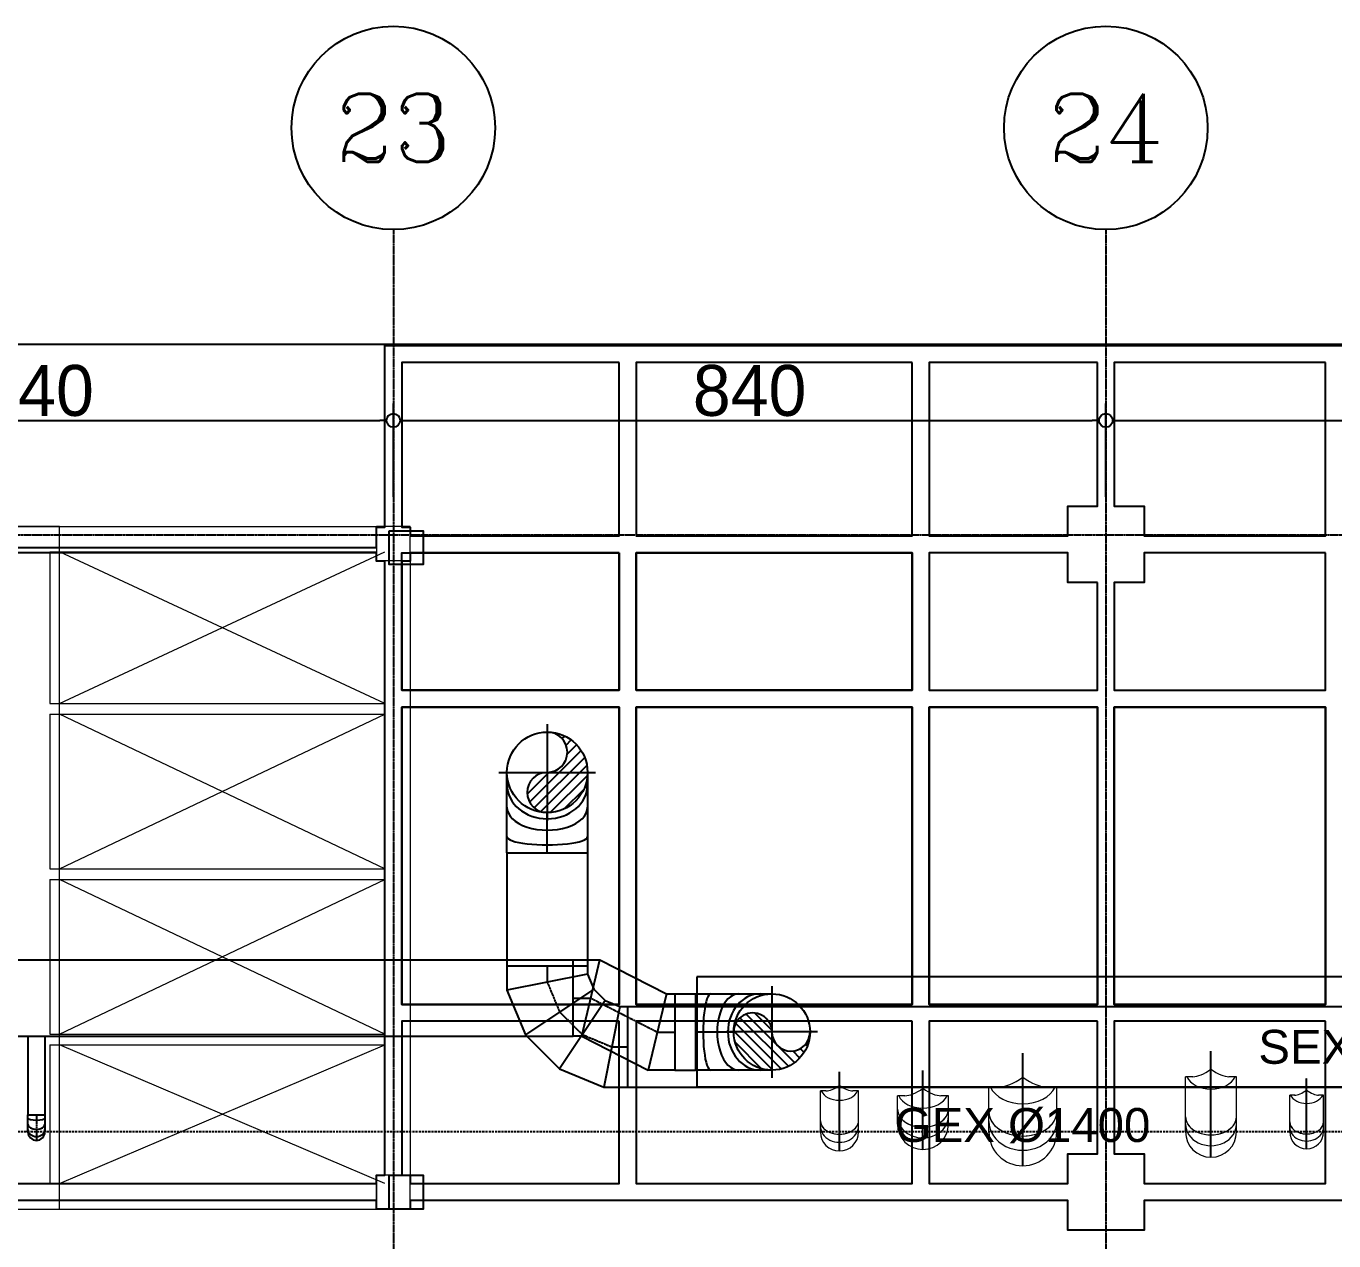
# Model space of a CAD drawing. Extents: x -3450 to 27857, y -1288 to 11880.
# Drawn here: x 18887 to 20429, y 9092 to 10525 of the extents above; entities that cross this region are included whole.
import ezdxf
from ezdxf.enums import TextEntityAlignment as Align

# ---------------------------------------------------------------- set-up
doc = ezdxf.new("R2010")
doc.units = 0
for name, pattern in [('188K-SM-03-F20-MECH-EQ-Y2257103$0$CENTER', [2, 1.25, -0.25, 0.25, -0.25]), ('188K-SM-03-F20-MECH-EQ-Y2257103$0$CENTER2', [1.125, 0.75, -0.125, 0.125, -0.125]), ('188K-SM-03-F20-MECH-EQ-Y2257103$0$HIDDEN', [0.375, 0.25, -0.125]), ('X-S-FAB-L20$0$COL-CEN-LIN', [3.25, 2.5, -0.25, 0.25, -0.25])]:
    doc.linetypes.add(name, pattern=pattern)
for name, color, linetype in [('188K-SM-03-F20-MECH-EQ-Y2257103$0$0-Block Center-Line', 1, '188K-SM-03-F20-MECH-EQ-Y2257103$0$CENTER'), ('188K-SM-03-F20-MECH-EQ-Y2257103$0$0-CF-AAS-CVD', 140, 'Continuous'), ('188K-SM-03-F20-MECH-EQ-Y2257103$0$0-CF-AAS-GEX', 5, 'Continuous'), ('188K-SM-03-F20-MECH-EQ-Y2257103$0$0-CF-AAS-SEX', 3, 'Continuous'), ('188K-SM-03-F20-MECH-EQ-Y2257103$0$Block Center-Line', 1, '188K-SM-03-F20-MECH-EQ-Y2257103$0$CENTER2'), ('X-S-FAB-L20$0$0-MC', 8, 'Continuous'), ('X-S-FAB-L20$0$0-NC', 8, 'Continuous'), ('X-S-FAB-L20$0$1_l20平面圖_1_A-OBJE-2D', 8, 'Continuous'), ('X-S-FAB-L20$0$1_l20平面圖_1_S-BEAM-SHOW', 8, 'Continuous'), ('X-S-FAB-L20$0$1_l20平面圖_1_S-COL', 8, 'Continuous'), ('X-S-FAB-L20$0$1_l20平面圖_1_S-SLAB-SHOW', 8, 'Continuous'), ('X-S-FAB-L20$0$A-BLOCK', 8, 'Continuous'), ('X-S-FAB-L20$0$BLOCK', 8, 'Continuous'), ('X-S-FAB-L20$0$CCL', 8, 'X-S-FAB-L20$0$COL-CEN-LIN'), ('X-S-FAB-L20$0$COL-S', 8, 'Continuous'), ('X-S-FAB-L20$0$DIM', 8, 'Continuous'), ('X-S-FAB-L20$0$Steel Frame-188K', 8, 'Continuous')]:
    doc.layers.add(name, color=color, linetype=linetype)
doc.styles.add('188K-SM-03-F20-MECH-EQ-Y2257103$0$Standard', font='arial.ttf')
doc.styles.add('X-S-FAB-L20$0$COL-NUM', font='romanc')
doc.styles.add('X-S-FAB-L20$0$DIM', font='', dxfattribs={"width": 0.8})
doc.styles.add('X-S-FAB-L20$0$Gen-Text', font='c2.shx', dxfattribs={"bigfont": 'chinese.shx'})
doc.styles.get('X-S-FAB-L20$0$DIM').set_extended_font_data('MingLiU')
doc.dimstyles.new('X-S-FAB-L20$0$CIRL', dxfattribs={"dimtxt": 50, "dimasz": 25, "dimexe": 16, "dimexo": 0, "dimgap": 6, "dimtad": 1, "dimdsep": 46, "dimtxsty": 'X-S-FAB-L20$0$DIM', "dimblk": 'X-S-FAB-L20$0$_DotBlank', "dimcen": 10, "dimdle": 8, "dimclrd": 256, "dimclre": 256, "dimclrt": 6, "dimadec": 0, "dimazin": 0, "dimtfac": 1, "dimtix": 1, "dimtmove": 2, "dimatfit": 0, "dimldrblk": 'X-S-FAB-L20$0$ARROW', "dimfxl": 1, "dimtolj": 1, "dimarcsym": 0})

# ---------------------------------------------------------------- blocks, each defined once
blk = doc.blocks.new('X-S-FAB-L20$0$cn-y')
at = {"layer": 'X-S-FAB-L20$0$0-MC'}
blk.add_circle((-50, 0), 50, dxfattribs=at)
at = {"layer": 'X-S-FAB-L20$0$0-NC', "style": 'X-S-FAB-L20$0$COL-NUM'}
blk.add_attdef('GRID-Y', text='', height=50, dxfattribs=at).set_placement((-50, 0), align=Align.MIDDLE_CENTER)
blk = doc.blocks.new('X-S-FAB-L20$0$_DotBlank')
at = {"color": 0, "linetype": 'ByBlock', "lineweight": -2}
blk.add_line((-0.5, 0), (-1, 0), dxfattribs=at)
blk.add_circle((0, 0), 0.5, dxfattribs=at)
blk = doc.blocks.new('*D97')
at = {"layer": 'DefPoints', "color": 0, "transparency": 16777216}
for p in [(0, 10870), (-26160, 10780), (0, 10780)]:
    blk.add_point(p, dxfattribs=at)
at = {"layer": 'X-S-FAB-L20$0$DIM', "lineweight": -2, "transparency": 16777216}
for p, q in [((-26160, 10780), (-26160, 10890)), ((0, 10780), (0, 10890)), ((-26144, 10870), (-16, 10870))]:
    blk.add_line(p, q, dxfattribs=at)
at = {"layer": 'X-S-FAB-L20$0$DIM', "lineweight": -2, "transparency": 16777216, "xscale": 16, "yscale": 16, "zscale": 16, "rotation": 180}
blk.add_blockref('X-S-FAB-L20$0$_DotBlank', (-26160, 10870), dxfattribs=at)
at = {"layer": 'X-S-FAB-L20$0$DIM', "lineweight": -2, "transparency": 16777216, "xscale": 16, "yscale": 16, "zscale": 16}
blk.add_blockref('X-S-FAB-L20$0$_DotBlank', (0, 10870), dxfattribs=at)
at = {"layer": 'X-S-FAB-L20$0$DIM', "color": 6, "transparency": 16777216, "insert": (-13080, 10905), "char_height": 2.5, "attachment_point": 5, "style": 'X-S-FAB-L20$0$Gen-Text'}
blk.add_mtext('\\A1;{\\H24x;26160}', dxfattribs=at)
blk = doc.blocks.new('X-S-FAB-L20$0$ARROW')
at = {"color": 3}
blk.add_solid([(0, 0), (-2.4, -0.4), (-2.4, 0.4)], dxfattribs=at)
blk = doc.blocks.new('*D119')
at = {"layer": 'DefPoints', "color": 0, "transparency": 16777216}
for p in [(-6840, 10780), (-7680, 10690), (-6840, 10690)]:
    blk.add_point(p, dxfattribs=at)
at = {"layer": 'X-S-FAB-L20$0$DIM', "lineweight": -2, "transparency": 16777216}
for p, q in [((-7680, 10690), (-7680, 10800)), ((-6840, 10690), (-6840, 10800)), ((-7664, 10780), (-6856, 10780))]:
    blk.add_line(p, q, dxfattribs=at)
at = {"layer": 'X-S-FAB-L20$0$DIM', "lineweight": -2, "transparency": 16777216, "xscale": 16, "yscale": 16, "zscale": 16, "rotation": 180}
blk.add_blockref('X-S-FAB-L20$0$_DotBlank', (-7680, 10780), dxfattribs=at)
at = {"layer": 'X-S-FAB-L20$0$DIM', "lineweight": -2, "transparency": 16777216, "xscale": 16, "yscale": 16, "zscale": 16}
blk.add_blockref('X-S-FAB-L20$0$_DotBlank', (-6840, 10780), dxfattribs=at)
at = {"layer": 'X-S-FAB-L20$0$DIM', "color": 6, "transparency": 16777216, "insert": (-7260, 10815), "char_height": 2.5, "attachment_point": 5, "style": 'X-S-FAB-L20$0$Gen-Text'}
blk.add_mtext('\\A1;{\\H24x;840}', dxfattribs=at)
blk = doc.blocks.new('*D120')
at = {"layer": 'DefPoints', "color": 0, "transparency": 16777216}
for p in [(-6000, 10780), (-6840, 10690), (-6000, 10690)]:
    blk.add_point(p, dxfattribs=at)
at = {"layer": 'X-S-FAB-L20$0$DIM', "lineweight": -2, "transparency": 16777216}
for p, q in [((-6840, 10690), (-6840, 10800)), ((-6000, 10690), (-6000, 10800)), ((-6824, 10780), (-6016, 10780))]:
    blk.add_line(p, q, dxfattribs=at)
at = {"layer": 'X-S-FAB-L20$0$DIM', "lineweight": -2, "transparency": 16777216, "xscale": 16, "yscale": 16, "zscale": 16, "rotation": 180}
blk.add_blockref('X-S-FAB-L20$0$_DotBlank', (-6840, 10780), dxfattribs=at)
at = {"layer": 'X-S-FAB-L20$0$DIM', "lineweight": -2, "transparency": 16777216, "xscale": 16, "yscale": 16, "zscale": 16}
blk.add_blockref('X-S-FAB-L20$0$_DotBlank', (-6000, 10780), dxfattribs=at)
at = {"layer": 'X-S-FAB-L20$0$DIM', "color": 6, "transparency": 16777216, "insert": (-6420, 10815), "char_height": 2.5, "attachment_point": 5, "style": 'X-S-FAB-L20$0$Gen-Text'}
blk.add_mtext('\\A1;{\\H24x;840}', dxfattribs=at)
blk = doc.blocks.new('*D121')
at = {"layer": 'DefPoints', "color": 0, "transparency": 16777216}
for p in [(-5160, 10780), (-6000, 10690), (-5160, 10690)]:
    blk.add_point(p, dxfattribs=at)
at = {"layer": 'X-S-FAB-L20$0$DIM', "lineweight": -2, "transparency": 16777216}
for p, q in [((-6000, 10690), (-6000, 10800)), ((-5160, 10690), (-5160, 10800)), ((-5984, 10780), (-5176, 10780))]:
    blk.add_line(p, q, dxfattribs=at)
at = {"layer": 'X-S-FAB-L20$0$DIM', "lineweight": -2, "transparency": 16777216, "xscale": 16, "yscale": 16, "zscale": 16, "rotation": 180}
blk.add_blockref('X-S-FAB-L20$0$_DotBlank', (-6000, 10780), dxfattribs=at)
at = {"layer": 'X-S-FAB-L20$0$DIM', "lineweight": -2, "transparency": 16777216, "xscale": 16, "yscale": 16, "zscale": 16}
blk.add_blockref('X-S-FAB-L20$0$_DotBlank', (-5160, 10780), dxfattribs=at)
at = {"layer": 'X-S-FAB-L20$0$DIM', "color": 6, "transparency": 16777216, "insert": (-5580, 10815), "char_height": 2.5, "attachment_point": 5, "style": 'X-S-FAB-L20$0$Gen-Text'}
blk.add_mtext('\\A1;{\\H24x;840}', dxfattribs=at)
blk = doc.blocks.new('X-S-FAB-L20$0$鋼棚_AAS')
at = {"layer": 'X-S-FAB-L20$0$Steel Frame-188K'}
for points in [[(15905, 882.2), (16705, 882.2), (16705, 905.9), (16715, 905.9), (16715, 1120.3), (16735, 1120.3), (21755, 1120.3)], [(20040, 111.9), (19290, 111.9), (19290, 76.9), (19200, 76.9), (19200, 111.9), (18450, 111.9), (18450, 76.9), (18360, 76.9), (18360, 111.9), (17610, 111.9), (17610, 76.9), (17520, 76.9), (17520, 111.9), (16745, 111.9), (16745, 101.9), (16705, 101.9), (16705, 111.9), (15905, 111.9)]]:
    blk.add_lwpolyline(points, dxfattribs=at)
for points in [[(16991.2, 1100.3), (16735, 1100.3), (16735, 905.9), (16745, 905.9), (16745, 895.9), (16991.2, 895.9)], [(17336.7, 1100.3), (17011.2, 1100.3), (17011.2, 895.9), (17336.7, 895.9)], [(17555, 1100.3), (17356.7, 1100.3), (17356.7, 895.9), (17520, 895.9), (17520, 930.9), (17555, 930.9)], [(17823.8, 1100.3), (17575, 1100.3), (17575, 930.9), (17610, 930.9), (17610, 895.9), (17823.8, 895.9)], [(16715, 865.9), (16705, 865.9), (16705, 875.9), (15905, 875.9), (15905, 865.9), (15895, 865.9), (15895, 141.9), (15905, 141.9), (15905, 131.9), (16705, 131.9), (16705, 141.9), (16715, 141.9)], [(16991.2, 875.9), (16745, 875.9), (16745, 865.9), (16735, 865.9), (16735, 713.8), (16991.2, 713.8)], [(16991.2, 875.9), (16991.2, 713.8), (16735, 713.8), (16735, 875.9)], [(17336.7, 875.9), (17011.2, 875.9), (17011.2, 713.8), (17336.7, 713.8)], [(17011.2, 875.9), (17336.7, 875.9), (17336.7, 713.8), (17011.2, 713.8)], [(17555, 840.9), (17520, 840.9), (17520, 875.9), (17356.7, 875.9), (17356.7, 713.8), (17555, 713.8)], [(17823.8, 875.9), (17610, 875.9), (17610, 840.9), (17575, 840.9), (17575, 713.8), (17823.8, 713.8)], [(16991.2, 693.8), (16735, 693.8), (16735, 343.3), (16991.2, 343.3)], [(16735, 693.8), (16991.2, 693.8), (16991.2, 343.3), (16735, 343.3)], [(17336.7, 693.8), (17011.2, 693.8), (17011.2, 343.3), (17336.7, 343.3)], [(17011.2, 693.8), (17336.7, 693.8), (17336.7, 343.3), (17011.2, 343.3)], [(17555, 693.8), (17356.7, 693.8), (17356.7, 343.3), (17555, 343.3)], [(17356.7, 693.8), (17555, 693.8), (17555, 343.3), (17356.7, 343.3)], [(17823.8, 693.8), (17575, 693.8), (17575, 343.3), (17823.8, 343.3)], [(17575, 693.8), (17823.8, 693.8), (17823.8, 343.3), (17575, 343.3)], [(16991.2, 323.3), (16735, 323.3), (16735, 141.9), (16745, 141.9), (16745, 131.9), (16991.2, 131.9)], [(17336.7, 323.3), (17011.2, 323.3), (17011.2, 131.9), (17336.7, 131.9)], [(17555, 323.3), (17356.7, 323.3), (17356.7, 131.9), (17520, 131.9), (17520, 166.9), (17555, 166.9)], [(17823.8, 323.3), (17575, 323.3), (17575, 166.9), (17610, 166.9), (17610, 131.9), (17823.8, 131.9)]]:
    blk.add_lwpolyline(points, close=True, dxfattribs=at)
blk = doc.blocks.new('*U645')
for p, q in [((-95, 47.5), (-95, -47.5)), ((-95, 47.5), (0, 47.5)), ((0, -47.5), (-95, -47.5))]:
    blk.add_line(p, q)
blk.add_circle((0, 0), 47.5)
for centre, major_axis, ratio, start_param, end_param in [((-76.1, 0), (0, 47.5), 0.198912, 0, 3.141593), ((-41.2, 0), (0, 47.5), 0.566454, 0, 3.141593), ((-14.5, 0), (0, -47.5), 0.847759, 3.141593, 6.283185)]:
    blk.add_ellipse(centre, major_axis=major_axis, ratio=ratio, start_param=start_param, end_param=end_param)
at = {"layer": '188K-SM-03-F20-MECH-EQ-Y2257103$0$Block Center-Line'}
blk.add_line((-95, 0), (-47.5, 0), dxfattribs=at)
blk = doc.blocks.new('*U651')
for p, q in [((-95, 142.5), (-95, 47.5)), ((-85.6, 47.5), (-66.7, 142.5)), ((-68.1, 40.3), (-14.3, 120.8)), ((-54.7, 26.9), (25.8, 80.7)), ((-47.5, 9.4), (47.5, 28.3)), ((-47.5, 0), (47.5, 0))]:
    blk.add_line(p, q)
for points in [[(47.5, 0), (47.5, 28.3), (25.8, 80.7), (-14.3, 120.8), (-66.7, 142.5), (-95, 142.5)], [(-47.5, 0), (-47.5, 9.4), (-54.7, 26.9), (-68.1, 40.3), (-85.6, 47.5), (-95, 47.5)]]:
    blk.add_lwpolyline(points)
at = {"layer": '188K-SM-03-F20-MECH-EQ-Y2257103$0$Block Center-Line'}
blk.add_lwpolyline([(0, 0), (0, 18.9), (-14.5, 53.8), (-41.2, 80.5), (-76.1, 95), (-95, 95)], dxfattribs=at)
blk = doc.blocks.new('*U611')
at = {"color": 0, "linetype": 'Continuous', "lineweight": 0, "extrusion": (1.22461e-16, 1, 2.22045e-16)}
for p, q in [((-30, -95), (-30, -30)), ((-21.2, -30), (-30, -30)), ((30, -30), (21.2, -30)), ((30, -95), (30, -30))]:
    blk.add_line(p, q, dxfattribs=at)
at = {"color": 0, "linetype": 'Continuous', "lineweight": 0}
blk.add_arc((0, -95), 30, 180, 0, dxfattribs=at)
for centre, major_axis, ratio, start_param, end_param in [((0, -23.4), (-30, 0), 0.707107, 0.314089, 2.827503), ((0, -23.4), (-30, 0), 0.707107, 0.314089, 2.827503), ((0, 0), (27.7, 27.7), 0.414214, 3.534292, 4.31969), ((0, 0), (-27.7, 27.7), 0.414214, 1.963495, 2.748894), ((0, -77.4), (-30, 0), 0.707107, 0, 3.141593), ((0, -77.4), (-30, 0), 0.707107, 0, 1.570796), ((0, -85.9), (-30, 0), 0.847759, 0, 3.141593), ((0, -77.4), (-30, 0), 0.707107, 1.570796, 3.141593)]:
    blk.add_ellipse(centre, major_axis=major_axis, ratio=ratio, start_param=start_param, end_param=end_param, dxfattribs=at)
at = {"layer": '188K-SM-03-F20-MECH-EQ-Y2257103$0$Block Center-Line'}
blk.add_line((0, -125), (0, 0), dxfattribs=at)
blk = doc.blocks.new('*U610')
at = {"color": 0, "linetype": 'Continuous', "lineweight": 0, "extrusion": (1.22461e-16, 1, 2.22045e-16)}
for p, q in [((-22.5, -70.8), (-22.5, -22.5)), ((-15.9, -22.5), (-22.5, -22.5)), ((22.5, -22.5), (15.9, -22.5)), ((22.5, -70.8), (22.5, -22.5))]:
    blk.add_line(p, q, dxfattribs=at)
at = {"color": 0, "linetype": 'Continuous', "lineweight": 0}
blk.add_arc((0, -70.8), 22.5, 180, 0, dxfattribs=at)
for centre, major_axis, ratio, start_param, end_param in [((0, -17.6), (-22.5, 0), 0.707107, 0.314089, 2.827503), ((0, -17.6), (-22.5, 0), 0.707107, 0.314089, 2.827503), ((0, 0), (20.8, 20.8), 0.414214, 3.534292, 4.31969), ((0, 0), (-20.8, 20.8), 0.414214, 1.963495, 2.748894), ((0, -57.6), (-22.5, 0), 0.707107, 0, 3.141593), ((0, -57.6), (-22.5, 0), 0.707107, 0, 1.570796), ((0, -57.6), (-22.5, 0), 0.707107, 1.570796, 3.141593), ((0, -63.9), (-22.5, 0), 0.847759, 0, 3.141593)]:
    blk.add_ellipse(centre, major_axis=major_axis, ratio=ratio, start_param=start_param, end_param=end_param, dxfattribs=at)
at = {"layer": '188K-SM-03-F20-MECH-EQ-Y2257103$0$Block Center-Line'}
blk.add_line((0, -93.3), (0, 0), dxfattribs=at)
blk = doc.blocks.new('*U656')
h = blk.add_hatch()
h.set_pattern_fill('ANSI31', color=256, scale=2.714, style=0)
h.paths.add_polyline_path([(0, 0, 1), (0, 47.5, 0.4142136), (-47.5, 0, 0.4142136), (0, -47.5, -1)])
blk.add_circle((0, 0), 47.5)
for centre, start, end in [((0, 23.75), 270, 90), ((0, -23.75), 90, 270)]:
    blk.add_arc(centre, 23.75, start, end)
at = {"layer": '188K-SM-03-F20-MECH-EQ-Y2257103$0$Block Center-Line'}
for p, q in [((0, -57), (0, 57)), ((57, 0), (-57, 0))]:
    blk.add_line(p, q, dxfattribs=at)
blk = doc.blocks.new('*U601')
at = {"color": 0, "linetype": 'Continuous', "lineweight": 0, "extrusion": (1.22461e-16, 1, 2.22045e-16)}
for p, q in [((-40, -92.8), (-40, -40)), ((-28.3, -40), (-40, -40)), ((40, -40), (28.3, -40)), ((40, -92.8), (40, -40))]:
    blk.add_line(p, q, dxfattribs=at)
at = {"color": 0, "linetype": 'Continuous', "lineweight": 0}
blk.add_arc((0, -92.8), 40, 180, 0, dxfattribs=at)
for centre, major_axis, ratio, start_param, end_param in [((0, 0), (37, 37), 0.414214, 3.534292, 4.31969), ((0, 0), (-37, 37), 0.414214, 1.963495, 2.748894), ((0, -31.3), (-40, 0), 0.707107, 0.314089, 2.827503), ((0, -31.3), (-40, 0), 0.707107, 0.314089, 2.827503), ((0, -69.4), (-40, 0), 0.707107, 0, 3.141593), ((0, -69.4), (-40, 0), 0.707107, 0, 1.570796), ((0, -69.4), (-40, 0), 0.707107, 1.570796, 3.141593), ((0, -80.6), (-40, 0), 0.847759, 0, 3.141593)]:
    blk.add_ellipse(centre, major_axis=major_axis, ratio=ratio, start_param=start_param, end_param=end_param, dxfattribs=at)
at = {"layer": '188K-SM-03-F20-MECH-EQ-Y2257103$0$Block Center-Line'}
blk.add_line((0, -132.8), (0, 0), dxfattribs=at)
blk = doc.blocks.new('*U624')
at = {"color": 0, "linetype": 'Continuous', "lineweight": 0, "extrusion": (1.22461e-16, 1, 2.22045e-16)}
for p, q in [((-30, -63.3), (-30, -30)), ((-21.2, -30), (-30, -30)), ((30, -30), (21.2, -30)), ((30, -63.3), (30, -30))]:
    blk.add_line(p, q, dxfattribs=at)
at = {"color": 0, "linetype": 'Continuous', "lineweight": 0}
blk.add_arc((0, -63.3), 30, 180, 0, dxfattribs=at)
for centre, major_axis, ratio, start_param, end_param in [((0, -23.4), (-30, 0), 0.707107, 0.314089, 2.827503), ((0, -23.4), (-30, 0), 0.707107, 0.314089, 2.827503), ((0, 0), (27.7, 27.7), 0.414214, 3.534292, 4.31969), ((0, 0), (-27.7, 27.7), 0.414214, 1.963495, 2.748894), ((0, -45.8), (-30, 0), 0.707107, 0, 3.141593), ((0, -45.8), (-30, 0), 0.707107, 0, 1.570796), ((0, -45.8), (-30, 0), 0.707107, 1.570796, 3.141593), ((0, -54.2), (-30, 0), 0.847759, 0, 3.141593)]:
    blk.add_ellipse(centre, major_axis=major_axis, ratio=ratio, start_param=start_param, end_param=end_param, dxfattribs=at)
at = {"layer": '188K-SM-03-F20-MECH-EQ-Y2257103$0$Block Center-Line'}
blk.add_line((0, -93.3), (0, 0), dxfattribs=at)
blk = doc.blocks.new('*U599')
at = {"color": 0, "linetype": 'Continuous', "lineweight": 0, "extrusion": (1.22461e-16, 1, 2.22045e-16)}
for p, q in [((-20, -63.3), (-20, -20)), ((-14.1, -20), (-20, -20)), ((20, -20), (14.1, -20)), ((20, -63.3), (20, -20))]:
    blk.add_line(p, q, dxfattribs=at)
at = {"color": 0, "linetype": 'Continuous', "lineweight": 0}
blk.add_arc((0, -63.3), 20, 180, 0, dxfattribs=at)
for centre, major_axis, ratio, start_param, end_param in [((0, 0), (18.5, 18.5), 0.414214, 3.534292, 4.31969), ((0, 0), (-18.5, 18.5), 0.414214, 1.963495, 2.748894), ((0, -15.6), (-20, 0), 0.707107, 0.314089, 2.827503), ((0, -15.6), (-20, 0), 0.707107, 0.314089, 2.827503), ((0, -51.6), (-20, 0), 0.707107, 0, 3.141593), ((0, -51.6), (-20, 0), 0.707107, 0, 1.570796), ((0, -57.2), (-20, 0), 0.847759, 0, 3.141593), ((0, -51.6), (-20, 0), 0.707107, 1.570796, 3.141593)]:
    blk.add_ellipse(centre, major_axis=major_axis, ratio=ratio, start_param=start_param, end_param=end_param, dxfattribs=at)
at = {"layer": '188K-SM-03-F20-MECH-EQ-Y2257103$0$Block Center-Line'}
blk.add_line((0, -83.3), (0, 0), dxfattribs=at)
blk = doc.blocks.new('*U730')
for p, q in [((140, 10), (160, 10)), ((160, 10), (160, -10)), ((160, -10), (140, -10))]:
    blk.add_line(p, q)
blk.add_arc((140, 0), 10, 90.0267, 270.0267)
for centre, ratio in [((143, 0), 0.847759), ((148.7, 0), 0.566454), ((156, 0), 0.198912)]:
    blk.add_ellipse(centre, major_axis=(0, -10), ratio=ratio, start_param=3.141593, end_param=6.283185)
at = {"layer": '188K-SM-03-F20-MECH-EQ-Y2257103$0$0-Block Center-Line'}
blk.add_line((160, 0), (130, 0), dxfattribs=at)
blk = doc.blocks.new('*U734')
for p, q in [((-90, 45), (-90, -45)), ((-90, 45), (0, 45)), ((0, -45), (-90, -45))]:
    blk.add_line(p, q)
blk.add_circle((0, 0), 45)
for centre, major_axis, ratio, start_param, end_param in [((-72.1, 0), (0, 45), 0.198912, 0, 3.141593), ((-39, 0), (0, 45), 0.566454, 0, 3.141593), ((-13.7, 0), (0, -45), 0.847759, 3.141593, 6.283185)]:
    blk.add_ellipse(centre, major_axis=major_axis, ratio=ratio, start_param=start_param, end_param=end_param)
at = {"layer": '188K-SM-03-F20-MECH-EQ-Y2257103$0$Block Center-Line'}
blk.add_line((-90, 0), (-45, 0), dxfattribs=at)
blk = doc.blocks.new('*U735')
h = blk.add_hatch()
h.set_pattern_fill('ANSI31', color=256, scale=2.5714, style=0)
h.paths.add_polyline_path([(0, 0, 1), (0, 45, 0.414214), (-45, 0, 0.414214), (0, -45, -1)])
blk.add_circle((0, 0), 45)
for centre, start, end in [((0, 22.5), 270, 90), ((0, -22.5), 90, 270)]:
    blk.add_arc(centre, 22.5, start, end)
at = {"layer": '188K-SM-03-F20-MECH-EQ-Y2257103$0$Block Center-Line'}
for p, q in [((0, -54), (0, 54)), ((54, 0), (-54, 0))]:
    blk.add_line(p, q, dxfattribs=at)
blk = doc.blocks.new('*U625')
for p, q in [((5, 120), (-85, 120)), ((-85, 120), (-85, 88.4)), ((5, 110), (-85, 88.4)), ((5, 110), (5, 120)), ((5, 110), (45, 31.6)), ((-85, 88.4), (-45, 10)), ((-45, 10), (45, 31.6)), ((45, 0), (45, 31.6)), ((-45, 10), (-45, 0)), ((-45, 0), (45, 0))]:
    blk.add_line(p, q)
at = {"layer": '188K-SM-03-F20-MECH-EQ-Y2257103$0$Block Center-Line'}
for p, q in [((-40, 120), (-40, 99.2)), ((-40, 99.2), (0, 20.8)), ((0, 20.8), (0, 0))]:
    blk.add_line(p, q, dxfattribs=at)
blk = doc.blocks.new('188K-SM-03-F20-MECH-EQ-Y2257103')
at = {"color": 2, "linetype": '188K-SM-03-F20-MECH-EQ-Y2257103$0$HIDDEN', "ltscale": 10}
blk.add_line((25119.888, 9221), (2597.07, 9221), dxfattribs=at)
at = {"layer": '188K-SM-03-F20-MECH-EQ-Y2257103$0$0-CF-AAS-CVD'}
for p, q in [((8848.693, 9423.777, -0.004), (19532.029, 9423.777, -0.004)), ((24545.966, 9403.814, -0.004), (19677.891, 9403.814, -0.004)), ((19677.891, 9403.814, -0.004), (19677.891, 9273.814, -0.004)), ((19651.965, 9383.814, -0.004), (19676.225, 9383.814, -0.004)), ((8848.693, 9333.777, -0.004), (19532.029, 9333.777, -0.004)), ((18889.193, 9333.777), (18889.193, 9241)), ((18909.193, 9333.777), (18909.193, 9241)), ((19651.965, 9293.814, -0.004), (19676.225, 9293.814, -0.004)), ((24545.966, 9273.814, -0.004), (19677.891, 9273.814, -0.004))]:
    blk.add_line(p, q, dxfattribs=at)
at = {"layer": '188K-SM-03-F20-MECH-EQ-Y2257103$0$0-CF-AAS-SEX'}
for p, q in [((19453.941, 9550), (19453.941, 9416.314)), ((19548.941, 9550), (19548.941, 9416.314)), ((19596.482, 9368.814, -0.004), (20753.373, 9368.814, -0.004)), ((19596.482, 9273.814, -0.004), (20753.373, 9273.814, -0.004))]:
    blk.add_line(p, q, dxfattribs=at)
at = {"layer": '188K-SM-03-F20-MECH-EQ-Y2257103$0$0-CF-AAS-CVD', "xscale": -1, "rotation": 90}
blk.add_blockref('*U625', (19652.029, 9338.777, -0.004), dxfattribs=at)
at = {"layer": '188K-SM-03-F20-MECH-EQ-Y2257103$0$0-CF-AAS-CVD'}
for name, p, rotation in [('*U735', (19766.225, 9338.814, -0.004), 89.99999999999999), ('*U730', (18899.156, 9081), 89.9732699884945)]:
    blk.add_blockref(name, p, dxfattribs=dict(at, rotation=rotation))
for name, p in [('*U734', (19766.225, 9338.814, -0.004)), ('*U611', (20283.945, 9316.046)), ('*U599', (20396.736, 9284.333))]:
    blk.add_blockref(name, p, dxfattribs=at)
at = {"layer": '188K-SM-03-F20-MECH-EQ-Y2257103$0$0-CF-AAS-GEX'}
for name, p in [('*U601', (20062.058, 9313.829)), ('*U610', (19845.943, 9291.769))]:
    blk.add_blockref(name, p, dxfattribs=at)
at = {"layer": '188K-SM-03-F20-MECH-EQ-Y2257103$0$0-CF-AAS-SEX'}
for name, p, rotation in [('*U656', (19501.441, 9645), 180), ('*U645', (19501.441, 9645), 90), ('*U651', (19501.482, 9416.314, -0.004), 180)]:
    blk.add_blockref(name, p, dxfattribs=dict(at, rotation=rotation))
blk.add_blockref('*U624', (19944.333, 9293.571), dxfattribs=at)
at = {"layer": '188K-SM-03-F20-MECH-EQ-Y2257103$0$0-CF-AAS-GEX', "style": '188K-SM-03-F20-MECH-EQ-Y2257103$0$Standard'}
blk.add_text('GEX %%C1400', height=40, dxfattribs=at).set_placement((19911.201, 9229.103), align=Align.MIDDLE_LEFT)
at = {"layer": '188K-SM-03-F20-MECH-EQ-Y2257103$0$0-CF-AAS-SEX', "style": '188K-SM-03-F20-MECH-EQ-Y2257103$0$Standard'}
blk.add_text('SEX %%C950', height=40, dxfattribs=at).set_placement((20339.807, 9321.314), align=Align.MIDDLE_LEFT)
blk = doc.blocks.new('X-S-FAB-L20$0$FAB2-L05')
at = {"layer": 'X-S-FAB-L20$0$CCL'}
for p, q in [((-6840, 11005), (-6840, 0)), ((-6000, 11005), (-6000, 0)), ((-26880, 10645), (1210, 10645))]:
    blk.add_line(p, q, dxfattribs=at)
at = {"layer": 'X-S-FAB-L20$0$COL-S'}
for points in [[(-6845, 10650), (-6805, 10650), (-6805, 10610), (-6845, 10610)], [(-6845, 9890), (-6805, 9890), (-6805, 9850), (-6845, 9850)]]:
    blk.add_lwpolyline(points, close=True, dxfattribs=at)
at = {"layer": 'X-S-FAB-L20$0$A-BLOCK'}
ref = blk.add_blockref('X-S-FAB-L20$0$cn-y', (-6720, 11125), dxfattribs=dict(at, xscale=2.399999999999997, yscale=2.399999999999997, zscale=2.399999999999997))
ref.add_attrib('GRID-Y', '23', dxfattribs={"layer": 'X-S-FAB-L20$0$0-NC', "height": 80, "style": 'X-S-FAB-L20$0$COL-NUM'}).set_placement((-6840, 11125), align=Align.MIDDLE_CENTER)
ref = blk.add_blockref('X-S-FAB-L20$0$cn-y', (-5880, 11125), dxfattribs=dict(at, xscale=2.399999999999997, yscale=2.399999999999997, zscale=2.399999999999997))
ref.add_attrib('GRID-Y', '24', dxfattribs={"layer": 'X-S-FAB-L20$0$0-NC', "height": 80, "style": 'X-S-FAB-L20$0$COL-NUM'}).set_placement((-6000, 11125), align=Align.MIDDLE_CENTER)
at = {"layer": 'X-S-FAB-L20$0$DIM'}
for base, p1, p2, picture, middle in [((0, 10870), (-26160, 10780), (0, 10780), '*D97', (-13080, 10905.005)), ((-6840, 10780), (-7680, 10690), (-6840, 10690), '*D119', (-7260, 10815)), ((-6000, 10780), (-6840, 10690), (-6000, 10690), '*D120', (-6420, 10815)), ((-5160, 10780), (-6000, 10690), (-5160, 10690), '*D121', (-5580, 10815))]:
    dim = blk.add_linear_dim(base=base, p1=p1, p2=p2, text='{\\H24x;<>}', dimstyle='X-S-FAB-L20$0$CIRL', override={"dimtxt": 2.5, "dimasz": 16, "dimexe": 20, "dimgap": 5, "dimtxsty": 'X-S-FAB-L20$0$Gen-Text', "dimblk1": 'X-S-FAB-L20$0$_DotBlank', "dimblk2": 'X-S-FAB-L20$0$_DotBlank', "dimsah": 1}, dxfattribs=at)
    dim.commit()
    dim.dimension.update_dxf_attribs({"geometry": picture, "text_midpoint": middle})
blk = doc.blocks.new('X-S-FAB-L20')
at = {"layer": 'X-S-FAB-L20$0$1_l20平面圖_1_A-OBJE-2D', "color": 2, "lineweight": 0, "ltscale": 10}
for p, q in [((18926.3, 9726.2), (19310, 9905)), ((19310, 9726.2), (18926.3, 9905)), ((18926.3, 9531.2), (19310, 9713.7)), ((19310, 9531.2), (18926.3, 9713.7)), ((18926.3, 9336.2), (19310, 9518.7)), ((19310, 9336.2), (18926.3, 9518.7)), ((18926.3, 9160), (19310, 9323.7)), ((19310, 9160), (18926.3, 9323.7))]:
    blk.add_line(p, q, dxfattribs=at)
at = {"layer": 'X-S-FAB-L20$0$1_l20平面圖_1_S-BEAM-SHOW', "color": 8, "lineweight": 0, "ltscale": 10, "flags": 128}
for points in [[(18500, 9935), (19300, 9935)], [(19300, 9935), (19300, 9905)], [(18915, 9905), (19300, 9905)], [(18915, 9905), (18915, 9726.2)], [(19310, 9895), (19340, 9895)], [(19310, 9895), (19310, 9726.2)], [(19340, 9895), (19340, 9170)], [(18915, 9726.2), (19310, 9726.2)], [(18915, 9713.7), (19310, 9713.7)], [(18915, 9713.7), (18915, 9531.2)], [(19310, 9713.7), (19310, 9531.2)], [(18915, 9531.2), (19310, 9531.2)], [(18915, 9518.7), (19310, 9518.7)], [(18915, 9518.7), (18915, 9336.2)], [(19310, 9518.7), (19310, 9336.2)], [(18915, 9336.2), (19310, 9336.2)], [(18915, 9323.7), (19310, 9323.7)], [(18915, 9323.7), (18915, 9160)], [(19310, 9323.7), (19310, 9170)], [(18915, 9160), (19300, 9160)], [(19300, 9130), (19300, 9160)], [(19340, 9170), (19310, 9170)], [(18500, 9130), (19300, 9130)]]:
    blk.add_lwpolyline(points, dxfattribs=at)
at = {"layer": 'X-S-FAB-L20$0$1_l20平面圖_1_S-COL', "color": 1, "lineweight": 0, "ltscale": 10, "flags": 128}
for points in [[(19300, 9895), (19340, 9895), (19340, 9935), (19300, 9935)], [(19300, 9130), (19340, 9130), (19340, 9170), (19300, 9170)]]:
    blk.add_lwpolyline(points, close=True, dxfattribs=at)
at = {"layer": 'X-S-FAB-L20$0$1_l20平面圖_1_S-SLAB-SHOW', "color": 15, "lineweight": 0, "ltscale": 10, "flags": 128}
blk.add_lwpolyline([(15276, 9130), (18926.3, 9130), (18926.3, 9935), (15471, 9935), (15471, 9261), (15451, 9261), (15451, 9271), (15374.4, 9271), (15352.6, 9271), (15352.6, 9297), (15276, 9297)], close=True, dxfattribs=at)
at = {"layer": 'X-S-FAB-L20$0$BLOCK'}
blk.add_blockref('X-S-FAB-L20$0$FAB2-L05', (26160, -720), dxfattribs=at)
at = {"layer": 'X-S-FAB-L20$0$Steel Frame-188K'}
blk.add_blockref('X-S-FAB-L20$0$鋼棚_AAS', (2595, 9028.1), dxfattribs=at)

msp = doc.modelspace()

# ---------------------------------------------------------------- block references
for name in ['X-S-FAB-L20', '188K-SM-03-F20-MECH-EQ-Y2257103']:
    msp.add_blockref(name, (0, 0))

doc.saveas('drawing.dxf')
